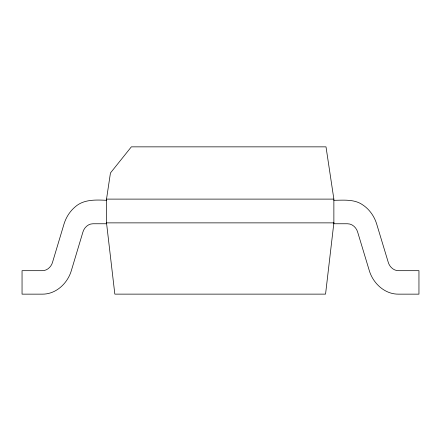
<?xml version="1.0" encoding="UTF-8"?>
<svg xmlns="http://www.w3.org/2000/svg" width="441" height="441" viewBox="0 0 441 441"><rect width="100%" height="100%" fill="white"/><g stroke="black" fill="none" stroke-linecap="round" stroke-linejoin="round"><path stroke-width="0.66" d="M106.518 200.297C95.862 199.839 83.68 199.189 75.146 206.895C69.915 211.294 66.122 217.275 64.088 223.785L52.639 261.937C51.432 266.722 47.121 270.917 41.967 270.686L22.05 270.686L22.05 294.147L42.485 294.147C56.266 294.219 67.798 283.072 71.436 270.311L82.897 232.104C84.148 227.644 88.167 223.736 92.985 223.758L106.518 223.758L106.518 199.112L110.448 172.982L131.352 146.853L326.004 146.853L333.87 199.112L333.87 223.758L347.502 223.758C352.331 223.73 356.394 227.622 357.662 232.104L369.205 270.311C372.893 283.128 384.541 294.224 398.366 294.147L418.95 294.147L418.95 270.686L398.89 270.686C393.719 270.917 389.364 266.744 388.141 261.937L376.608 223.785C374.227 216.211 369.426 209.326 362.772 204.916C354.349 198.946 343.556 200.253 333.87 200.297M106.518 199.112L333.87 199.112M333.87 222.87L325.557 294.13L114.831 294.13L106.518 222.87L333.87 222.87"/></g></svg>
